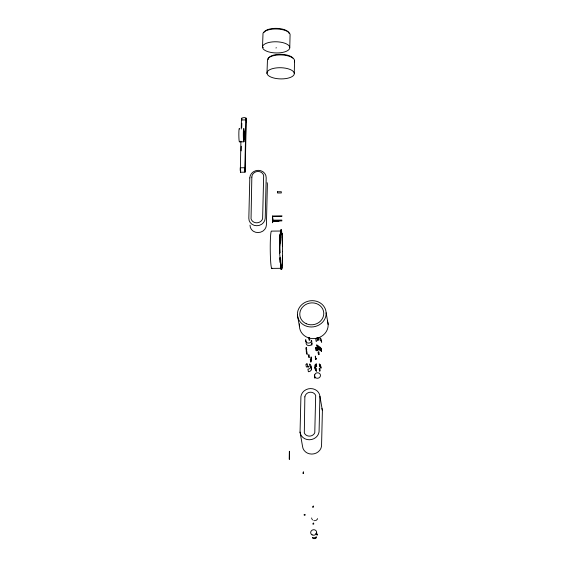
<?xml version="1.0" encoding="UTF-8"?>
<svg xmlns="http://www.w3.org/2000/svg" width="567" height="567" viewBox="0 0 567 567"><rect width="100%" height="100%" fill="white"/><g stroke="black" fill="none" stroke-linecap="round" stroke-linejoin="round"><path stroke-width="0.85" d="M272.833 220.329L272.578 217.395L272.472 220.329M282.387 257.857L282.26 264.045L281.289 268.304C279.439 250.345 278.78 255.504 280.672 230.032L281.211 229.819L281.593 230.967L282.267 236.907L282.564 251.472M281.211 229.819L280.481 231.577L280.084 235.284L279.708 247.97L280.247 235.284L281.218 231.024L281.912 234.369L281.742 233.235M246.362 122.507L246.305 119.361M240.911 141.218L240.323 170.936M241.244 129.028L241.429 119.963L245.915 119.92L244.809 170.894M241.188 150.886L241.266 146.265M241.712 127.688L241.818 123.266M243.682 141.247L243.746 130.779L244.136 135.804L243.888 139.447L243.725 139.085M245.206 170.334L246.262 118.765M262.5 47.444L263.194 47.479L262.493 47.486L262.705 46.033A13.679 5.585 1.4 0 1 283.167 42.716A13.679 5.585 1.4 0 1 284.747 51.873A13.679 5.585 1.4 0 1 263.208 48.925L262.493 47.486L263.017 33.233A13.679 5.585 1.4 0 1 277.27 29.002A13.679 5.585 1.4 0 1 290.084 34.445L289.78 47.245M266.972 73.434L267.185 71.981A13.679 5.585 1.4 0 1 287.653 68.664A13.679 5.585 1.4 0 1 289.234 77.828A13.679 5.585 1.4 0 1 267.688 74.879L266.972 73.434L267.496 59.181A13.679 5.585 1.4 0 1 283.521 55.084A13.679 5.585 1.4 0 1 294.351 61.846M272.72 220.414L272.734 219.939M294.259 73.193L294.571 60.393M300.056 432.054L300.921 396.461A9.589 8.725 -9.8 0 1 310.61 388.579A9.589 8.725 -9.8 0 1 319.93 396.29L322.396 410.593L321.539 446.186A9.589 8.725 -9.8 0 1 311.843 454.075A9.589 8.725 -9.8 0 1 302.53 446.357L300.056 432.054A9.589 8.725 -9.8 0 0 309.376 439.772A9.589 8.725 -9.8 0 0 319.065 431.891L319.93 396.29M279.822 240.606L279.907 243.2M282.479 258.084L282.387 261.153L282.437 256.128M241.464 120.183C239.848 117.149 247.035 116.724 246.241 119.127M240.684 170.15L240.55 172.226L240.351 170.66M245.943 120.14L245.979 118.652M245.178 171.036L245.171 170.114M272.812 221.13L272.614 222.746L272.564 216.013L282.026 215.928L281.905 216.339L272.443 216.424M279.836 258.028L281.133 269.509L281.671 269.297L282.026 267.752L282.55 261.153M241.485 119.559L241.606 118.581L241.755 119.169M245.972 119.517L246.085 118.071M245.135 171.603L245.15 170.738M272.493 220.754L272.599 221.364L272.699 220.818M279.014 220.761L272.67 221.123M240.628 171.262L240.536 171.758L240.387 171.163M245.114 171.22L245.029 172.184L240.55 172.226M268.326 59.585L268.425 58.911M276.03 48.053L276.235 47.578M311.949 343.637L311.616 340.335A3.012 2.743 -9.8 0 1 308.15 343.092A3.012 2.743 -9.8 0 1 305.726 339.668L306.173 342.27A3.012 2.743 -9.8 0 0 311.63 344.304L311.772 345.14L311.949 343.637L311.63 344.304M314.458 375.552L315.38 373.596A3.012 2.743 -9.8 0 1 320.1 374.121A3.012 2.743 -9.8 0 1 318.172 378.175A3.012 2.743 -9.8 0 1 314.458 375.552L314.905 378.146L314.579 374.837M278.936 221.286L272.621 221.336M316.606 350.81L317.974 350.087L317.378 346.657L316.648 346.94L317.244 350.363M281.055 231.024L280.856 231.223M317.102 349.534L317.832 349.251M239.451 141.835L243.938 141.8M272.358 220.173L281.82 220.088L281.849 220.91L272.387 220.995M281.593 230.967L281.055 229.826M281.218 231.024L271.593 231.109A18.718 1.375 89.5 0 0 270.282 243.286A18.718 1.375 89.5 0 0 270.969 265.044L271.31 267.319A18.718 1.375 89.5 0 0 272.025 268.191M281.955 233.384L282.047 237.686M280.02 234.355L279.793 238.183M282.267 236.907L282.423 246.482M282.508 241.308L282.394 245.702M282.437 241.811L282.09 238.509M279.616 247.864L279.843 253.059M282.479 251.365L282.529 256.546M280.077 257.517L280.077 262.422M282.309 260.459L282.323 264.973M280.304 261.649L281.133 269.509M281.976 266.653L281.65 268.106M280.573 267.156L280.934 267.234M282.026 267.752L281.671 269.297M271.664 268.389L281.289 268.304M313.849 520.591L314.628 520.683M241.599 118.113L241.825 120.296M245.029 172.184L244.873 171.128M315.819 533.504L316.429 533.937L316.28 533.051M312.056 519.329L312.523 519.896M272.564 216.013L272.833 219.457M326.145 312.821A14.409 13.112 -9.8 0 1 305.166 325.692A14.409 13.112 -9.8 0 1 304.04 302.976A14.409 13.112 -9.8 0 1 326.145 312.821L328.151 324.459M297.42 314.841L299.433 326.479M311.496 369.067L311.581 369.776L310.9 365.644A3.012 2.743 -9.8 0 0 309.539 363.986L309.993 366.58A3.012 2.743 -9.8 0 1 311.354 368.238L311.439 368.947A3.012 2.743 -9.8 0 1 308.363 371.725L307.916 369.131A3.012 2.743 -9.8 0 0 310.985 366.353M311.687 517.954L311.772 518.67M244.831 170.617L244.852 171.496M244.774 170.171L244.76 167.747L240.273 167.789L240.288 170.206M279.871 247.97L279.928 252.854M317.577 518.614A3.012 2.743 -9.8 0 1 315.408 520.577M318.753 349.981A3.012 2.743 -9.8 0 1 321.326 351.334M239.572 141.431A6.719 0.496 89.5 0 1 238.849 134.967A6.719 0.496 89.5 0 1 239.494 129.021M267.142 182.68A8.214 7.477 -9.8 0 1 267.376 184.615L266.398 225A8.214 7.477 -9.8 0 1 258.028 232.576A8.214 7.477 -9.8 0 1 250.012 225.149M321.914 408.523A9.589 8.725 -9.8 0 1 322.396 410.593M268.524 58.238A12.658 5.167 1.4 0 1 280.055 54.297A12.658 5.167 1.4 0 1 292.912 58.025M264.045 32.291A12.658 5.167 1.4 0 1 277.228 28.378A12.658 5.167 1.4 0 1 289.092 33.41M327.492 321.099A14.409 13.112 -9.8 0 1 314.905 338.542A14.409 13.112 -9.8 0 1 299.582 323.892M277.539 191.759L277.518 193L281.303 192.971L281.324 191.731L277.539 191.759M249.806 177.918L248.828 218.302A8.214 7.477 -9.8 0 0 256.844 225.73A8.214 7.477 -9.8 0 0 265.221 218.16L266.192 177.769A8.214 7.477 -9.8 0 0 258.183 170.341A8.214 7.477 -9.8 0 0 249.806 177.918M251.833 177.131L251.046 218.805A6.003 5.464 -9.8 0 0 256.738 222.817A6.003 5.464 -9.8 0 0 262.62 218.699L263.669 175.479A6.003 5.464 -9.8 0 0 257.978 171.468A6.003 5.464 -9.8 0 0 252.095 175.579L251.833 177.131M289.39 451.311L289.319 459.284L289.39 451.311M304.862 396.843L304.309 432.834A5.592 5.089 -9.8 0 0 309.462 436.129A5.592 5.089 -9.8 0 0 314.777 432.741L315.677 395.518A5.592 5.089 -9.8 0 0 310.525 392.222A5.592 5.089 -9.8 0 0 305.209 395.61L304.862 396.843M311.198 357.614L311.531 360.924L311.113 356.898L311.198 357.614M315.323 356.204L315.458 359.464L316.266 358.224L315.918 359.627L315.323 356.204M315.117 364.942L315.245 368.203L315.117 364.942M303.324 471.971L303.161 473.523L303.324 471.971M306.315 347.465L305.826 348.039L306.272 350.64L306.761 350.066L306.315 347.465M316.237 338.343L315.741 338.917L316.195 341.518L317.314 340.498L316.868 337.904L316.237 338.343M316.017 347.38L315.528 347.954L315.975 350.555L316.464 349.981L316.017 347.38M310.766 358.989L310.269 359.563L310.723 362.164L311.212 361.59L310.766 358.989M306.534 364.007L305.904 364.453L306.35 367.047L308.498 366.225L308.639 367.055L307.86 367.154L307.264 363.731L306.534 364.007M316.237 363.922L315.606 364.368L316.053 366.962L316.691 366.523L316.237 363.922M319.767 368.224L319.129 368.663L319.575 371.257L320.213 370.818L319.767 368.224M313.303 506.118L312.665 506.565L312.821 507.451L313.452 507.004L313.303 506.118M316.188 536.942L315.55 537.381L315.706 538.267L316.336 537.828L316.188 536.942M313.615 523.135L312.885 523.412L313.034 524.298L313.771 524.021L313.615 523.135M318.378 337.521L317.598 337.62L318.052 340.221L318.831 340.115L318.378 337.521M318.81 351.958L318.03 352.057L318.477 354.659L319.256 354.552L318.81 351.958M304.904 514.375L304.125 514.475L304.273 515.368L305.06 515.261L304.904 514.375M309.454 337.691L308.675 337.606L309.128 340.2L309.901 340.292L309.454 337.691M318.938 346.643L318.165 346.557L318.611 349.152L319.384 349.244L318.938 346.643M309.036 354.977L308.257 354.885L308.71 357.486L309.483 357.571L309.036 354.977M317.917 345.537L316.592 344.835L316.733 345.664L318.066 346.366L317.917 345.537M320.27 347.344L319.653 346.912L320.107 349.506L320.716 349.938L320.27 347.344M306.832 351.788L306.223 351.356L306.669 353.95L307.279 354.382L306.832 351.788M319.859 364.333L319.242 363.901L319.696 366.495L320.305 366.927L319.859 364.333M316.124 368.692L315.514 368.259L315.961 370.853L316.57 371.286L316.124 368.692M321.014 348.57L320.731 347.911L321.468 351.164L321.014 348.57M320.603 365.559L320.32 364.893L321.057 368.153L320.603 365.559M315.046 367.692L314.763 367.033L315.5 370.286L315.046 367.692M317.024 534.277L316.74 533.611L317.18 535.163L317.024 534.277M321.68 342.135L321.234 339.534A3.012 2.743 -9.8 0 0 319.873 337.875L320.327 340.476A3.012 2.743 -9.8 0 1 321.68 342.135M314.976 538.551L314.82 537.665A3.012 2.743 -9.8 0 1 312.545 537.41L312.7 538.296A3.012 2.743 -9.8 0 0 314.976 538.551M312.105 534.865A3.012 2.743 -9.8 0 0 316.677 532.448A3.012 2.743 -9.8 0 0 312.219 530.102A3.012 2.743 -9.8 0 0 312.105 534.865M243.406 130.878A6.719 0.496 89.5 0 0 243.81 141.75A6.719 0.496 89.5 0 0 244.271 132.721A6.719 0.496 89.5 0 0 243.406 130.878M306.258 323.736A12.027 10.943 -9.8 0 0 323.764 312.991A12.027 10.943 -9.8 0 0 305.322 304.777A12.027 10.943 -9.8 0 0 306.258 323.736"/></g></svg>
